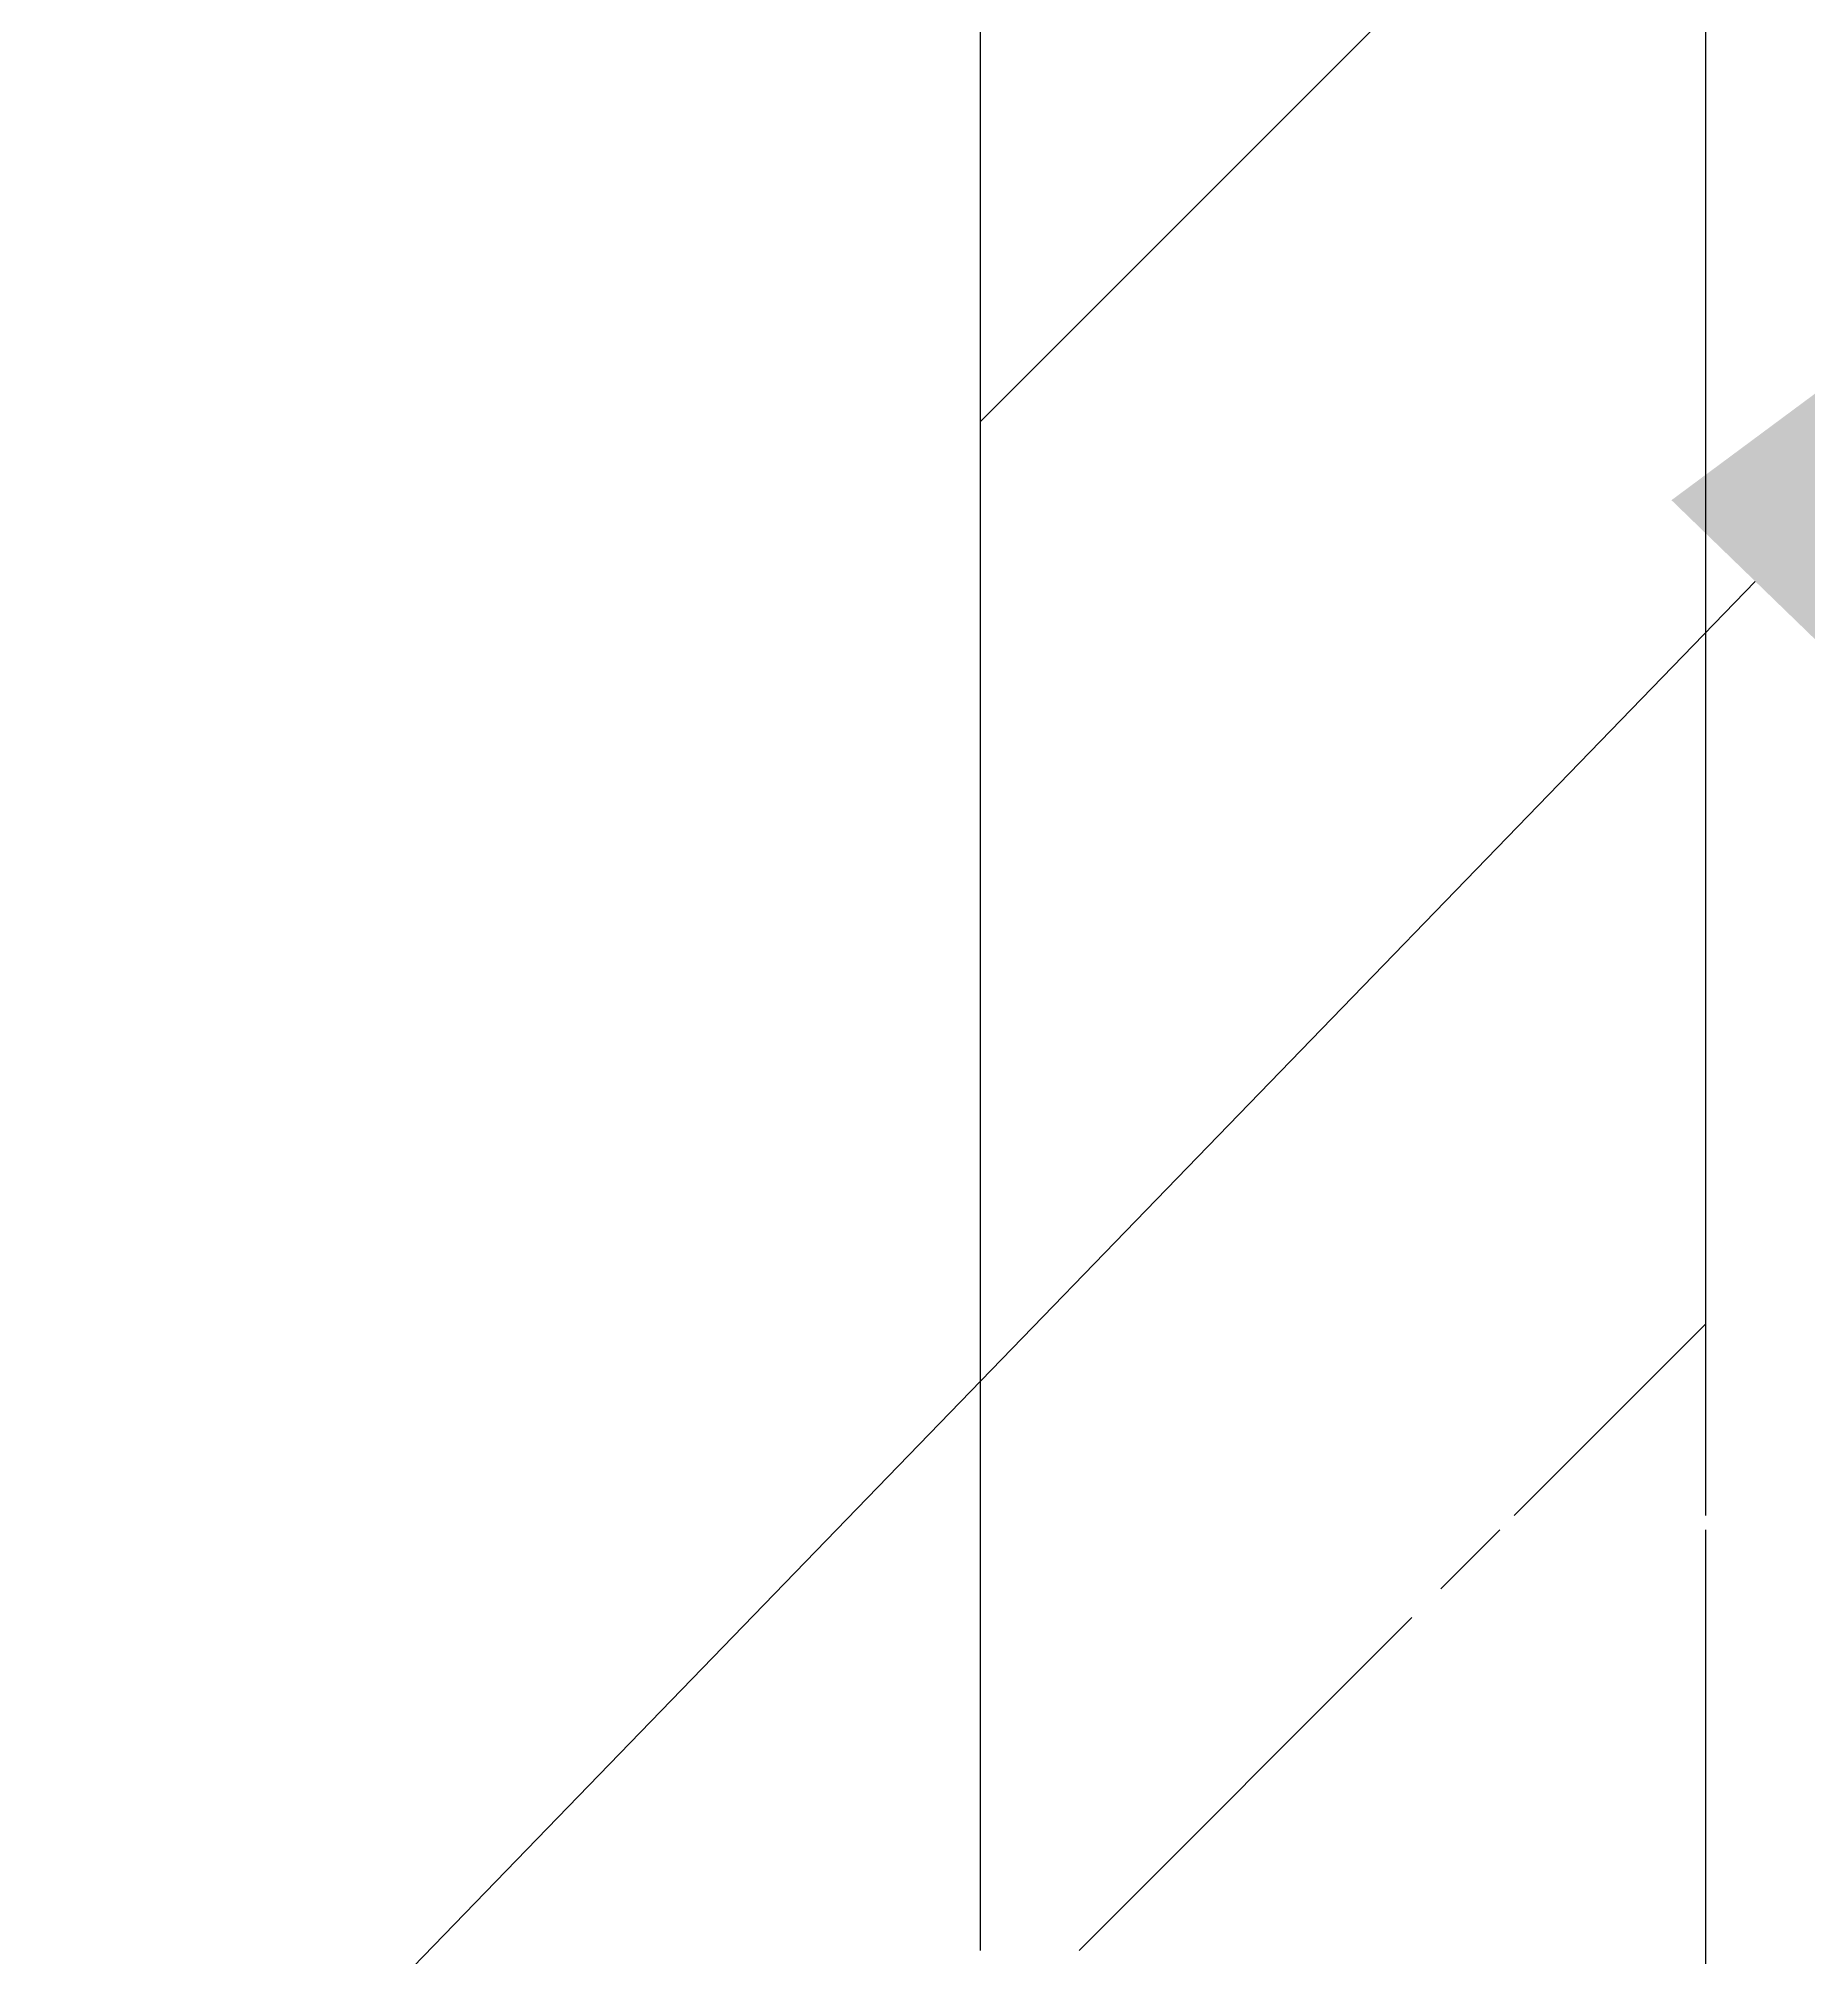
# Model space of a CAD drawing. Header units: centimetres. Extents: x -13594 to 4017, y -3206 to 1780.
# Drawn here: x -7320.9 to -7202.2, y -263.5 to -134.8 of the extents above; entities that cross this region are included whole.
import ezdxf
from ezdxf import colors
from ezdxf.entities.mleader import LeaderData, LeaderLine
from ezdxf.math import Vec2, Vec3

# ---------------------------------------------------------------- set-up
doc = ezdxf.new("R2010")
doc.units = ezdxf.units.CM
doc.layers.add('num of plumbing', color=250, linetype='Continuous')
pattern_1 = [(45, (-11607.17, -4073.49), (-54.5565, 54.5565), [])]

msp = doc.modelspace()

# ---------------------------------------------------------------- hatches: boundary and pattern name
at = {"linetype": 'Continuous', "lineweight": 18}
h = msp.add_hatch(dxfattribs=at)
h.set_pattern_fill('ANSI31', scale=24.300624, style=0)
h.set_pattern_definition(pattern_1)
h.paths.add_polyline_path([(-7224.25, -233.85), (-7209.15, -233.85), (-7209.15, -64.47), (-7257.75, -64.47), (-7257.75, -263.01), (-7243.69, -263.01)], flags=0)
h = msp.add_hatch(dxfattribs=at)
h.set_pattern_fill('ANSI31', scale=24.300624, style=0)
h.set_pattern_definition(pattern_1)
h.paths.add_polyline_path([(-7257.75, -263.98), (-7257.75, -506.99), (-7243.69, -506.99), (-7224.25, -477.83), (-7209.15, -477.83), (-7209.15, -234.82), (-7224.25, -234.82), (-7243.69, -263.98)], flags=0)

# ---------------------------------------------------------------- linework, layer by layer
at = {"color": 7, "linetype": 'Continuous', "lineweight": 25}
for p, q in [((-7257.75, -263.01, -10.15), (-7257.75, -64.47, -10.15)), ((-7209.15, -64.47, -10.15), (-7209.15, -233.85, -10.15)), ((-7209.15, -234.82, -10.15), (-7209.15, -477.83, -10.15))]:
    msp.add_line(p, q, dxfattribs=at)

# ---------------------------------------------------------------- leaders
at = {"layer": 'num of plumbing', "color": 1, "lineweight": 18}
ml = msp.add_multileader_mtext('Standard', dxfattribs=at)
ml.set_content('')
ml.set_leader_properties()
ml.build(insert=Vec2(0, 0))
ml.multileader.update_dxf_attribs({"text_right_attachment_type": 6, "dogleg_length": 0.36, "arrow_head_size": 47.6})
ctx = ml.context
ctx.base_point, ctx.char_height, ctx.arrow_head_size, ctx.landing_gap_size, ctx.plane_origin = Vec3(-7622.46, -188.37), 0.286, 47.6, 0.143, Vec3(-7300.61, -528.59)
ctx.right_attachment = 6
notes = []
notes.append((ctx, [(0, (1, 1, 0), (-7406.42, -188.37), (-1, 0), 216.04, [(0, [(-7284.13, -48.19)], 0, [])])]))
ctx.mtext, ml.multileader.dxf.content_type = None, 0
ml = msp.add_multileader_mtext('Standard', dxfattribs=at)
ml.set_content('')
ml.set_leader_properties()
ml.build(insert=Vec2(0, 0))
ml.multileader.update_dxf_attribs({"text_right_attachment_type": 6, "dogleg_length": 0.36, "arrow_head_size": 47.6})
ctx = ml.context
ctx.base_point, ctx.char_height, ctx.arrow_head_size, ctx.landing_gap_size, ctx.plane_origin = Vec3(-7624.21, -380.13), 0.286, 47.6, 0.143, Vec3(-7302.35, -720.35)
ctx.right_attachment = 6
notes.append((ctx, [(0, (1, 1, 0), (-7408.17, -380.13), (-1, 0), 216.04, [(0, [(-7172.68, -137.05)], 0, [])])]))
ctx.mtext, ml.multileader.dxf.content_type = None, 0
for ctx, leaders in notes:
    for number, flags, end, landing, length, lines in leaders:
        leader = LeaderData()
        leader.index, (leader.has_last_leader_line, leader.has_dogleg_vector, leader.attachment_direction) = number, flags
        leader.last_leader_point, leader.dogleg_vector, leader.dogleg_length = Vec3(end), Vec3(landing), length
        for number, points, colour, breaks in lines:
            line = LeaderLine()
            line.index, line.vertices, line.color, line.breaks = number, Vec3.list(points), colors.encode_raw_color(colour), breaks
            leader.lines.append(line)
        ctx.leaders.append(leader)

doc.saveas('drawing.dxf')
